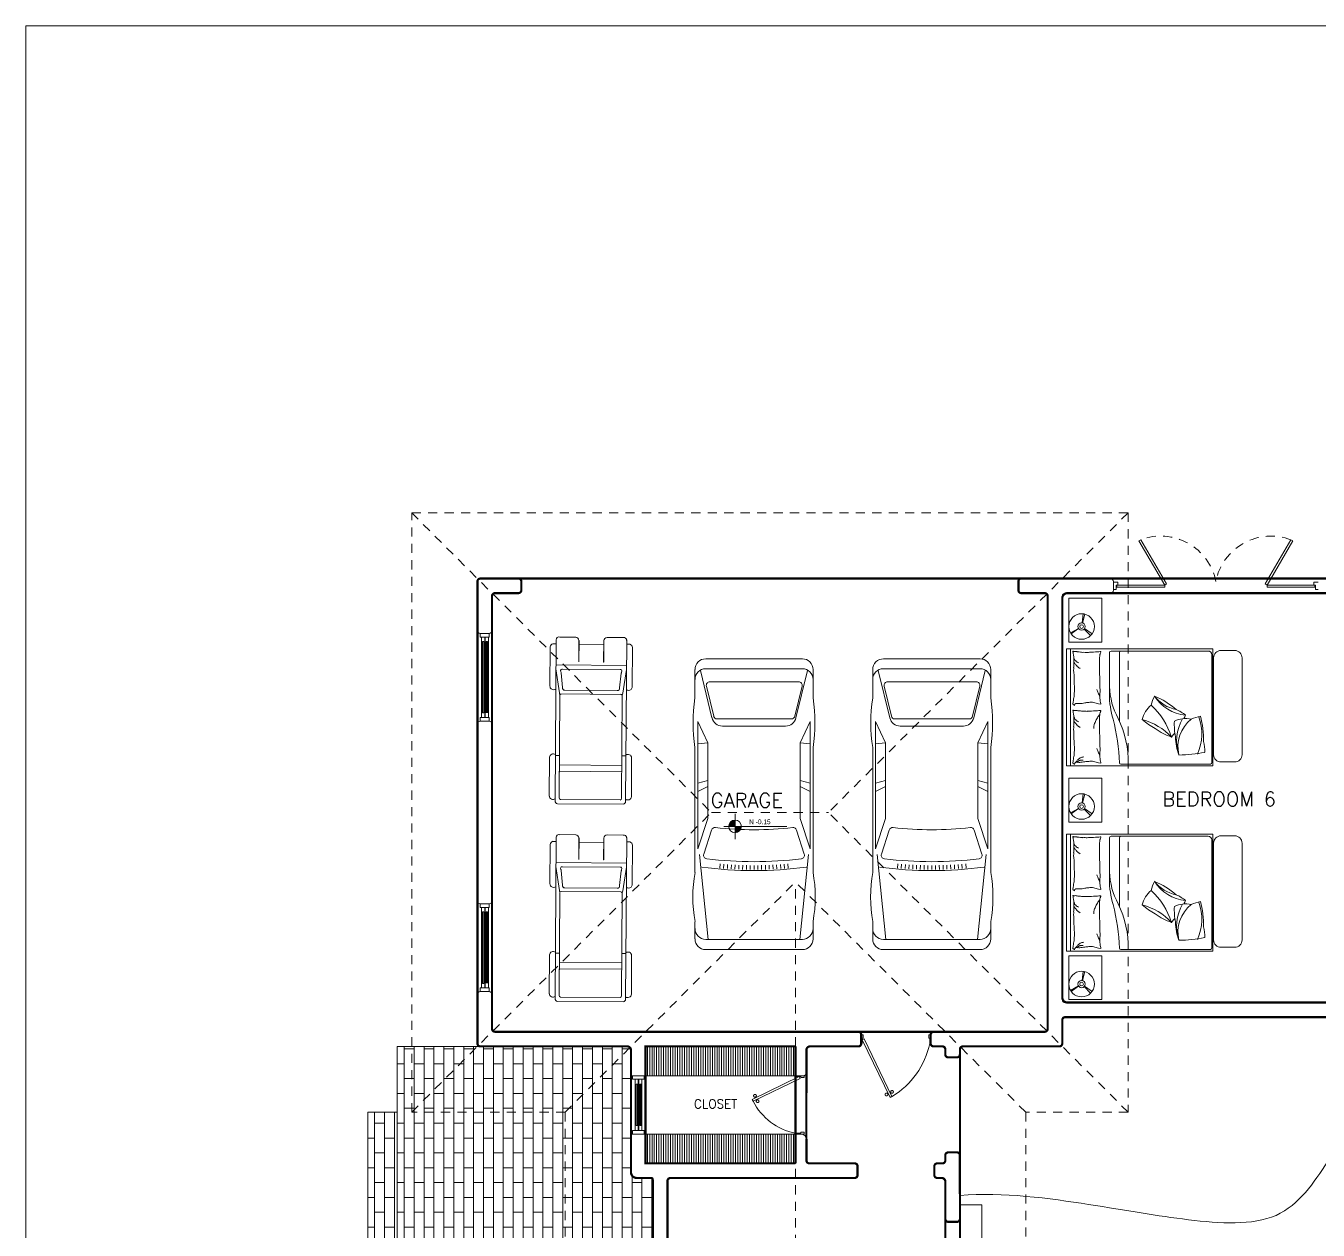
# Model space of a CAD drawing. Header units: metres. Extents: x 8 to 2416, y -346 to 476.
# Drawn here: x 113.19 to 130.87, y -230.53 to -214.06 of the extents above; entities that cross this region are included whole.
import ezdxf

# ---------------------------------------------------------------- set-up
doc = ezdxf.new("R2010")
doc.units = ezdxf.units.M
doc.linetypes.add('0', pattern=[0])
doc.linetypes.add('HIDDEN2', pattern=[0.1875, 0.125, -0.0625])
doc.layers.get('0').update_dxf_attribs({"color": 250, "linetype": '0', "lineweight": 20})
doc.layers.get('Defpoints').update_dxf_attribs({"color": 6})
for name, color, linetype, lineweight in [('02_mobiliario', 250, 'Continuous', 5), ('A-DOOR', 35, 'Continuous', 5), ('A-WALL', 250, 'Continuous', 20), ('baños', 140, 'Continuous', 0), ('closets', 253, 'Continuous', 0), ('MOBILIARIOS', 252, 'Continuous', 0), ('piscina', 131, 'Continuous', 0), ('piso', 253, 'Continuous', 0), ('textos', 7, 'Continuous', 0)]:
    doc.layers.add(name, color=color, linetype=linetype, lineweight=lineweight)
doc.layers.add('hatch piso', color=253, linetype='Continuous', lineweight=0, transparency=0.7)
doc.layers.add('REVESTIMIENTO EXTERIOR', color=7, linetype='Continuous', lineweight=5, true_color=0xffdebd)
doc.layers.add('Techos 1', color=7, linetype='HIDDEN2', lineweight=9, true_color=0x42391a)
doc.styles.add('ESC100-2mm', font='arial.ttf', dxfattribs={"height": 0.15})
doc.styles.get("Standard").update_dxf_attribs({"font": 'arial.ttf', "height": 0.1875})
pattern_1 = [(270, (38.70153, 39.36118), (0.1354836, -2e-17), []), (0, (38.70153, 39.36118), (0.1354836, 0.2032), [0.1354836, -0.1354836])]

# ---------------------------------------------------------------- blocks, each defined once
blk = doc.blocks.new('A$C95be60c7')
at = {"layer": 'A-DOOR'}
for p, q in [((0.475, 0.743), (0.45, 0.73)), ((0.762, 0.088), (0.45, 0.73)), ((0.788, 0.1), (0.475, 0.743)), ((0.47, 0.688), (0.46, 0.683)), ((0.479, 0.671), (0.468, 0.666)), ((0.496, 0.7), (0.506, 0.705)), ((0.504, 0.683), (0.514, 0.688)), ((0.762, 0.088), (0.788, 0.1))]:
    blk.add_line(p, q, dxfattribs=at)
for points in [[(0, 0.03), (0.025, 0.03), (0.025, 0.075), (0.013, 0.075), (0.013, 0.15), (0, 0.15), (0, 0.03)], [(0.8, 0.03), (0.775, 0.03), (0.775, 0.075), (0.788, 0.075), (0.788, 0.15), (0.8, 0.15), (0.8, 0.03)]]:
    blk.add_lwpolyline(points, dxfattribs=at)
blk.add_arc((0.831, -0.012), 0.834, 117.1874, 168.8099, dxfattribs=at)
for points in [[(0.506, 0.704), (0.506, 0.709), (0.511, 0.718), (0.52, 0.723), (0.53, 0.723), (0.539, 0.718), (0.544, 0.709), (0.544, 0.699), (0.539, 0.69), (0.53, 0.685), (0.52, 0.685), (0.511, 0.69), (0.506, 0.699), (0.506, 0.704)], [(0.431, 0.667), (0.431, 0.672), (0.436, 0.681), (0.444, 0.686), (0.455, 0.686), (0.463, 0.681), (0.468, 0.672), (0.468, 0.662), (0.463, 0.654), (0.455, 0.649), (0.444, 0.649), (0.436, 0.654), (0.431, 0.662), (0.431, 0.667)]]:
    blk.add_open_spline(points, degree=2, dxfattribs=at)
blk = doc.blocks.new('puerta 1.00')
at = {"layer": 'A-DOOR'}
for p, q in [((-0.15, -0.012), (-0.937, -0.395)), ((-0.138, -0.038), (-0.925, -0.42)), ((-0.138, -0.038), (-0.15, -0.012)), ((-0.937, -0.395), (-0.925, -0.42)), ((-0.895, -0.374), (-0.9, -0.364)), ((-0.878, -0.366), (-0.883, -0.356)), ((-0.882, -0.4), (-0.877, -0.41)), ((-0.865, -0.392), (-0.86, -0.402))]:
    blk.add_line(p, q, dxfattribs=at)
for points in [[(-0.08, 0), (-0.08, -0.025), (-0.125, -0.025), (-0.125, -0.012), (-0.2, -0.012), (-0.2, 0), (-0.08, 0)], [(-0.08, -0.95), (-0.08, -0.925), (-0.125, -0.925), (-0.125, -0.937), (-0.2, -0.937), (-0.2, -0.95), (-0.08, -0.95)]]:
    blk.add_lwpolyline(points, dxfattribs=at)
blk.add_arc((0.037, 0.16), 1.123, 211.1336, 257.8343, dxfattribs=at)
for points in [[(-0.898, -0.364), (-0.903, -0.364), (-0.912, -0.359), (-0.917, -0.35), (-0.917, -0.34), (-0.912, -0.332), (-0.903, -0.327), (-0.893, -0.327), (-0.884, -0.332), (-0.879, -0.34), (-0.879, -0.35), (-0.884, -0.359), (-0.893, -0.364), (-0.898, -0.364)], [(-0.862, -0.439), (-0.867, -0.439), (-0.875, -0.434), (-0.88, -0.426), (-0.88, -0.416), (-0.875, -0.407), (-0.867, -0.402), (-0.857, -0.402), (-0.848, -0.407), (-0.843, -0.416), (-0.843, -0.426), (-0.848, -0.434), (-0.857, -0.439), (-0.862, -0.439)]]:
    blk.add_open_spline(points, degree=2, dxfattribs=at)
blk = doc.blocks.new('A$Ca7b09788')
at = {"layer": 'A-DOOR'}
for p, q in [((0, 0.101), (0.06, 0.101)), ((0.035, 0.001), (0, 0.001)), ((0.035, 0.061), (0.035, 0.001)), ((0.06, 0.061), (0.035, 0.061)), ((0.06, 0.061), (0.06, 0.101)), ((2.8, 0.1), (2.74, 0.1)), ((2.74, 0.06), (2.74, 0.1)), ((2.74, 0.06), (2.765, 0.06)), ((2.765, 0.06), (2.765, 0)), ((2.765, 0), (2.8, 0))]:
    blk.add_line(p, q, dxfattribs=at)
for points in [[(0.347, 0.665), (0.7, 0.06), (0.726, 0.076), (0.373, 0.68)], [(2.453, 0.665), (2.1, 0.06), (2.074, 0.076), (2.427, 0.68)], [(0.045, 0.061), (0.7, 0.06), (0.7, 0.03), (0.045, 0.03)], [(2.752, 0.06), (2.1, 0.06), (2.1, 0.03), (2.752, 0.03)]]:
    blk.add_lwpolyline(points, close=True, dxfattribs=at)
at = {"layer": 'A-DOOR', "linetype": 'HIDDEN2'}
for centre, start, end in [((0.645, -0.04), 11.1544, 110.647), ((2.155, -0.04), 69.353, 168.8456)]:
    blk.add_arc(centre, 0.77, start, end, dxfattribs=at)
blk = doc.blocks.new('PL BASE 1N NASAS 09')
at = {"layer": 'closets', "transparency": 33554687}
h = blk.add_hatch(dxfattribs=at)
h.set_pattern_fill('LINE', color=256, scale=0.01, angle=90)
h.set_pattern_definition([(90, (-228.034673, 137.009548), (-0.03175, 2e-18), [])])
h.paths.add_polyline_path([(-120.132, -42.05), (-118.081, -42.05), (-118.081, -41.65), (-120.132, -41.65)])
h = blk.add_hatch(dxfattribs=at)
h.set_pattern_fill('LINE', color=256, scale=0.01, angle=90)
h.set_pattern_definition([(90, (-228.034673, 138.20951), (-0.03175, 2e-18), [])])
h.paths.add_polyline_path([(-120.131, -43.25), (-118.082, -43.25), (-118.082, -42.85), (-120.131, -42.85)])
at = {"layer": 'textos', "transparency": 33554534}
h = blk.add_hatch(color=256, dxfattribs=at)
h.dxf.hatch_style = 1
h.paths.add_polyline_path([(-118.908, -38.554, 0.414214), (-118.994, -38.641), (-118.908, -38.641)])
h.paths.add_polyline_path([(-118.821, -38.641), (-118.908, -38.641), (-118.908, -38.727, 0.414214)])
at = {"layer": 'A-DOOR'}
for p, q in [((-122.394, -36), (-122.394, -36.05)), ((-122.27, -36.05), (-122.394, -36.05)), ((-122.375, -37.15), (-122.375, -36.05)), ((-122.332, -36.05), (-122.332, -37.15)), ((-122.325, -37.15), (-122.325, -36.05)), ((-122.282, -36.05), (-122.282, -37.15)), ((-122.27, -36), (-122.27, -36.05)), ((-122.362, -37.088), (-122.362, -36.111)), ((-122.345, -36.111), (-122.362, -36.111)), ((-122.345, -37.088), (-122.345, -36.111)), ((-122.312, -37.08), (-122.312, -36.111)), ((-122.294, -36.111), (-122.312, -36.111)), ((-122.294, -37.08), (-122.294, -36.111)), ((-122.345, -37.088), (-122.362, -37.088)), ((-122.27, -37.15), (-122.394, -37.15)), ((-122.394, -37.2), (-122.394, -37.15)), ((-122.27, -37.2), (-122.27, -37.15)), ((-122.394, -39.7), (-122.394, -39.75)), ((-122.27, -39.75), (-122.394, -39.75)), ((-122.375, -40.85), (-122.375, -39.75)), ((-122.332, -39.75), (-122.332, -40.85)), ((-122.325, -40.85), (-122.325, -39.75)), ((-122.282, -39.75), (-122.282, -40.85)), ((-122.27, -39.7), (-122.27, -39.75)), ((-122.362, -40.788), (-122.362, -39.811)), ((-122.345, -39.811), (-122.362, -39.811)), ((-122.345, -40.788), (-122.345, -39.811)), ((-122.312, -40.78), (-122.312, -39.811)), ((-122.294, -39.811), (-122.312, -39.811)), ((-122.294, -40.78), (-122.294, -39.811)), ((-122.345, -40.788), (-122.362, -40.788)), ((-122.27, -40.85), (-122.394, -40.85)), ((-122.394, -40.9), (-122.394, -40.85)), ((-122.27, -40.9), (-122.27, -40.85)), ((-120.331, -42.85), (-120.331, -42.05)), ((-120.311, -42.05), (-120.311, -42.1)), ((-120.151, -42.05), (-120.151, -42.1)), ((-120.131, -42.85), (-120.131, -42.05)), ((-120.151, -42.1), (-120.311, -42.1)), ((-120.275, -42.1), (-120.275, -42.8)), ((-120.262, -42.167), (-120.262, -42.733)), ((-120.244, -42.167), (-120.262, -42.167)), ((-120.244, -42.167), (-120.244, -42.733)), ((-120.232, -42.8), (-120.232, -42.1)), ((-120.224, -42.1), (-120.224, -42.8)), ((-120.211, -42.167), (-120.211, -42.733)), ((-120.194, -42.167), (-120.211, -42.167)), ((-120.194, -42.167), (-120.194, -42.733)), ((-120.181, -42.8), (-120.181, -42.1)), ((-120.244, -42.733), (-120.262, -42.733)), ((-120.194, -42.733), (-120.211, -42.733)), ((-120.151, -42.8), (-120.311, -42.8)), ((-120.311, -42.85), (-120.311, -42.8)), ((-120.151, -42.85), (-120.151, -42.8))]:
    blk.add_line(p, q, dxfattribs=at)
for points in [[(-122.345, -36.12), (-122.332, -36.12), (-122.332, -36.05), (-122.375, -36.05), (-122.375, -36.12), (-122.362, -36.12)], [(-122.294, -36.12), (-122.282, -36.12), (-122.282, -36.05), (-122.325, -36.05), (-122.325, -36.12), (-122.312, -36.12)], [(-122.345, -37.08), (-122.332, -37.08), (-122.332, -37.15), (-122.375, -37.15), (-122.375, -37.08), (-122.362, -37.08)], [(-122.294, -37.08), (-122.282, -37.08), (-122.282, -37.15), (-122.325, -37.15), (-122.325, -37.08), (-122.312, -37.08)], [(-122.345, -39.82), (-122.332, -39.82), (-122.332, -39.75), (-122.375, -39.75), (-122.375, -39.82), (-122.362, -39.82)], [(-122.294, -39.82), (-122.282, -39.82), (-122.282, -39.75), (-122.325, -39.75), (-122.325, -39.82), (-122.312, -39.82)], [(-122.345, -40.78), (-122.332, -40.78), (-122.332, -40.85), (-122.375, -40.85), (-122.375, -40.78), (-122.362, -40.78)], [(-122.294, -40.78), (-122.282, -40.78), (-122.282, -40.85), (-122.325, -40.85), (-122.325, -40.78), (-122.312, -40.78)], [(-120.244, -42.175), (-120.232, -42.175), (-120.232, -42.1), (-120.275, -42.1), (-120.275, -42.175), (-120.262, -42.175)], [(-120.194, -42.175), (-120.181, -42.175), (-120.181, -42.1), (-120.224, -42.1), (-120.224, -42.175), (-120.211, -42.175)], [(-120.244, -42.724), (-120.232, -42.724), (-120.232, -42.8), (-120.275, -42.8), (-120.275, -42.724), (-120.262, -42.724)], [(-120.194, -42.724), (-120.181, -42.724), (-120.181, -42.8), (-120.224, -42.8), (-120.224, -42.724), (-120.211, -42.724)]]:
    blk.add_lwpolyline(points, dxfattribs=at)
at = {"layer": 'A-WALL'}
for p, q in [((-115.031, -35.29), (-115.031, -35.41)), ((-114.991, -35.25), (-113.771, -35.25)), ((-113.731, -35.29), (-113.731, -35.41)), ((-114.671, -35.45), (-114.991, -35.45)), ((-114.631, -35.49), (-114.631, -41.41)), ((-114.431, -35.49), (-114.431, -41.01)), ((-113.771, -35.45), (-114.391, -35.45)), ((-122.431, -37.24), (-122.431, -35.96)), ((-122.271, -36), (-122.391, -36)), ((-122.231, -37.233), (-122.231, -35.96)), ((-122.431, -39.66), (-122.431, -37.24)), ((-122.271, -37.2), (-122.391, -37.2)), ((-122.231, -39.66), (-122.231, -37.233)), ((-122.431, -40.941), (-122.431, -39.66)), ((-122.271, -39.7), (-122.391, -39.7)), ((-122.231, -40.941), (-122.231, -39.66)), ((-122.431, -40.94), (-122.431, -41.61)), ((-122.271, -40.9), (-122.391, -40.9)), ((-122.231, -41.41), (-122.231, -40.94)), ((-112.399, -41.05), (-114.391, -41.05)), ((-110.271, -41.05), (-112.399, -41.05)), ((-107.721, -41.25), (-112.401, -41.25)), ((-117.221, -41.45), (-122.191, -41.45)), ((-114.671, -41.45), (-116.191, -41.45)), ((-120.381, -41.65), (-122.391, -41.65)), ((-120.331, -41.7), (-120.331, -42.05)), ((-120.131, -41.65), (-120.131, -42.05)), ((-118.081, -42.047), (-118.081, -41.65)), ((-120.131, -42.05), (-120.331, -42.05)), ((-120.331, -42.85), (-120.331, -43.37)), ((-120.131, -42.85), (-120.331, -42.85)), ((-120.131, -42.85), (-120.131, -43.25)), ((-118.001, -42.85), (-118.081, -42.85)), ((-118.081, -42.852), (-118.081, -43.25)), ((-117.931, -43.21), (-117.931, -42.92)), ((-115.991, -43.1), (-115.871, -43.1)), ((-120.131, -43.25), (-118.081, -43.25)), ((-117.891, -43.25), (-117.271, -43.25)), ((-117.231, -43.29), (-117.231, -43.41)), ((-116.181, -43.41), (-116.181, -43.29)), ((-116.141, -43.25), (-116.071, -43.25)), ((-116.031, -43.21), (-116.031, -43.14)), ((-115.831, -43.25), (-115.831, -43.14)), ((-115.831, -43.25), (-115.831, -44.01)), ((-120.251, -43.45), (-120.056, -43.45)), ((-120.031, -43.474), (-120.031, -44.225)), ((-119.791, -43.45), (-117.271, -43.45)), ((-116.141, -43.45), (-116.081, -43.45)), ((-119.831, -43.49), (-119.831, -44.225)), ((-116.031, -43.5), (-116.031, -44.01)), ((-115.991, -44.05), (-115.871, -44.05))]:
    blk.add_line(p, q, dxfattribs=at)
at = {"layer": 'A-WALL', "transparency": 33554684}
blk.add_line((-120.156, -43.45), (-120.251, -43.45), dxfattribs=at)
at = {"layer": 'A-WALL'}
for points in [[(-122.231, -35.96), (-122.231, -35.49, -0.414214), (-122.191, -35.45), (-121.871, -35.45, 0.414214), (-121.831, -35.41), (-121.831, -35.29, 0.414214), (-121.871, -35.25), (-122.391, -35.25, 0.414214), (-122.431, -35.29)], [(-112.401, -41.25), (-114.391, -41.25, 0.414214), (-114.431, -41.29), (-114.431, -41.61, -0.414214), (-114.471, -41.65), (-115.791, -41.65, 0.414214), (-115.831, -41.69), (-115.831, -41.76, -0.414214), (-115.871, -41.8), (-115.991, -41.8, -0.414214), (-116.031, -41.76), (-116.031, -41.69, 0.414214), (-116.071, -41.65), (-116.191, -41.65, -0.414214), (-116.231, -41.61), (-116.231, -41.49)], [(-117.181, -41.49), (-117.181, -41.61, -0.414214), (-117.221, -41.65), (-117.881, -41.65, 0.414214), (-117.931, -41.7), (-117.931, -42.01, -0.414214), (-117.971, -42.05), (-118.081, -42.05)]]:
    blk.add_lwpolyline(points, format="xyb", dxfattribs=at)
for points in [[(-122.431, -35.29), (-122.431, -35.96)], [(-118.081, -41.65), (-120.131, -41.65)]]:
    blk.add_lwpolyline(points, dxfattribs=at)
for centre, radius, start, end in [((-114.991, -35.29), 0.04, 90, 180), ((-113.771, -35.29), 0.04, 0, 90), ((-114.991, -35.41), 0.04, 180, 270), ((-114.671, -35.49), 0.04, 0, 90), ((-114.391, -35.49), 0.04, 90, 180), ((-113.771, -35.41), 0.04, 270, 0), ((-122.391, -35.96), 0.04, 180, 270), ((-122.271, -35.96), 0.04, 270, 360), ((-122.391, -37.24), 0.04, 90, 180), ((-122.271, -37.24), 0.04, 0, 90), ((-122.391, -39.66), 0.04, 180, 270), ((-122.271, -39.66), 0.04, 270, 360), ((-122.391, -40.94), 0.04, 90, 180), ((-122.271, -40.94), 0.04, 0, 90), ((-114.391, -41.01), 0.04, 180, 270), ((-122.191, -41.41), 0.04, 180, 270), ((-117.221, -41.49), 0.04, 0, 90), ((-116.191, -41.49), 0.04, 90, 180), ((-114.671, -41.41), 0.04, 270, 0), ((-122.391, -41.61), 0.04, 180, 270), ((-120.381, -41.7), 0.05, 0, 90), ((-118.001, -42.92), 0.07, 0, 90), ((-115.991, -43.14), 0.04, 90, 180), ((-115.871, -43.14), 0.04, 0, 90), ((-117.891, -43.21), 0.04, 180, 270), ((-117.271, -43.29), 0.04, 0, 90), ((-116.141, -43.29), 0.04, 90, 180), ((-116.071, -43.21), 0.04, 270, 0), ((-120.251, -43.37), 0.08, 180, 270), ((-119.791, -43.49), 0.04, 90, 180), ((-117.271, -43.41), 0.04, 270, 0), ((-116.141, -43.41), 0.04, 180, 270), ((-116.081, -43.5), 0.05, 0, 90), ((-115.991, -44.01), 0.04, 180, 270), ((-115.871, -44.01), 0.04, 270, 0)]:
    blk.add_arc(centre, radius, start, end, dxfattribs=at)
at = {"layer": 'A-WALL', "transparency": 33554684}
blk.add_arc((-120.056, -43.475), 0.025, 0, 90, dxfattribs=at)
at = {"layer": 'closets', "transparency": 33554687}
for p, q in [((-118.081, -42.05), (-120.131, -42.05)), ((-118.082, -42.85), (-120.131, -42.85))]:
    blk.add_line(p, q, dxfattribs=at)
at = {"layer": 'piscina', "const_width": 0.01}
for points in [[(-122.303, -36.111), (-122.303, -37.088)], [(-122.303, -39.811), (-122.303, -40.788)], [(-120.203, -42.167), (-120.203, -42.733)]]:
    blk.add_lwpolyline(points, dxfattribs=at)
at = {"layer": 'piso'}
for p, q in [((-121.871, -35.25), (-114.991, -35.25)), ((-110.891, -35.25), (-113.771, -35.25)), ((-117.221, -41.45), (-116.191, -41.45)), ((-122.391, -41.65), (-123.531, -41.65)), ((-123.531, -41.65), (-123.531, -48.845)), ((-115.831, -41.73), (-115.831, -43.14)), ((-117.931, -42.92), (-117.931, -42.01)), ((-123.931, -42.55), (-123.931, -47.944)), ((-123.931, -42.55), (-123.531, -42.55)), ((-115.531, -43.819), (-115.831, -43.819)), ((-115.531, -46.521), (-115.531, -43.819)), ((-115.831, -44.01), (-115.831, -46.32))]:
    blk.add_line(p, q, dxfattribs=at)
at = {"layer": 'Techos 1'}
for p, q in [((-123.331, -42.55), (-123.331, -34.35)), ((-123.331, -34.35), (-113.531, -34.35)), ((-123.331, -34.35), (-119.231, -38.45)), ((-113.531, -34.35), (-117.631, -38.45)), ((-113.531, -34.35), (-113.531, -42.55)), ((-123.331, -42.55), (-119.231, -38.45)), ((-119.231, -38.45), (-117.631, -38.45)), ((-113.531, -42.55), (-117.631, -38.45)), ((-121.231, -42.55), (-118.081, -39.4)), ((-118.081, -51.1), (-118.081, -39.4)), ((-114.931, -42.55), (-118.081, -39.4)), ((-121.231, -42.55), (-123.331, -42.55)), ((-121.231, -42.55), (-121.231, -47.95)), ((-113.531, -42.55), (-114.931, -42.55)), ((-114.931, -42.55), (-114.931, -47.95))]:
    blk.add_line(p, q, dxfattribs=at)
at = {"layer": 'textos'}
for p, q in [((-118.908, -38.467), (-118.908, -38.815)), ((-119.062, -38.641), (-118.201, -38.641))]:
    blk.add_line(p, q, dxfattribs=at)
blk.add_circle((-118.908, -38.641), 0.0865, dxfattribs=at)
at = {"color": 1}
blk.add_blockref('A$Ca7b09788', (-113.731, -35.399), dxfattribs=at)
at = {"layer": 'A-DOOR', "rotation": 90.00000000000001}
for name, p in [('puerta 1.00', (-117.181, -41.41)), ('A$C95be60c7', (-117.931, -42.85))]:
    blk.add_blockref(name, p, dxfattribs=at)
at = {"layer": 'textos', "width": 3.40488}
for s, insert, char_height, attachment_point in [('{\\Fromans|c0; BEDROOM 6}', (-113.197, -38.364), 0.195, 7), ('{\\Fromans|c0; GARAGE}', (-119.373, -38.381), 0.195, 7), ('\\pxqc;{\\Fromans|c0;\\H0.8x;CLOSET\\H1.25x; }', (-117.471, -42.497), 0.15, 9)]:
    blk.add_mtext(s, dxfattribs=dict(at, insert=insert, char_height=char_height, attachment_point=attachment_point))
at = {"layer": 'textos', "insert": (-118.715, -38.545), "char_height": 0.065, "attachment_point": 1, "style": 'ESC100-2mm'}
blk.add_mtext_dynamic_manual_height_columns('{\\Ftxt|c0;N -0.15}', width=2.21694, gutter_width=0.5, heights=[0], dxfattribs=at)
blk = doc.blocks.new('carro1')
at = {"layer": 'MOBILIARIOS'}
for p, q in [((-0.855, 1.431), (-0.855, 0.109)), ((-0.855, 1.431), (-0.855, 0.109)), ((-0.72, 1.431), (-0.72, 0.109)), ((-0.72, 1.431), (-0.72, 0.109)), ((-0.32, 1.577), (-0.709, 1.577)), ((-0.32, 1.577), (-0.709, 1.577)), ((-0.047, 1.344), (-0.695, 1.502)), ((-0.047, 1.344), (-0.695, 1.502)), ((-0.07, 1.329), (-0.48, 1.429)), ((-0.07, 1.329), (-0.48, 1.429)), ((0, 1.539), (0.294, 1.4)), ((1.742, 1.539), (0, 1.539)), ((1.742, 1.539), (0, 1.539)), ((0, 1.539), (0.294, 1.4)), ((0.309, 1.539), (0.294, 1.4)), ((0.309, 1.539), (0.294, 1.4)), ((2.066, 1.577), (0.359, 1.577)), ((2.066, 1.577), (0.359, 1.577)), ((0.845, 1.539), (0.81, 1.4)), ((0.845, 1.539), (0.81, 1.4)), ((0.959, 1.539), (0.893, 1.4)), ((0.959, 1.539), (0.893, 1.4)), ((1.33, 1.4), (1.742, 1.539)), ((1.33, 1.4), (1.742, 1.539)), ((1.487, 1.35), (1.817, 1.457)), ((1.487, 1.35), (1.817, 1.457)), ((1.822, 1.516), (2.983, 1.397)), ((1.822, 1.516), (2.983, 1.397)), ((2.976, 1.577), (2.741, 1.577)), ((2.976, 1.577), (2.741, 1.577)), ((2.983, 1.431), (2.983, 0.109)), ((2.983, 1.431), (2.983, 0.109)), ((3.123, 1.431), (3.123, 0.109)), ((3.123, 1.431), (3.123, 0.109)), ((-0.541, 0.165), (-0.541, 1.382)), ((-0.541, 0.165), (-0.541, 1.382)), ((-0.033, 0.265), (-0.033, 1.282)), ((-0.033, 0.265), (-0.033, 1.282)), ((0.294, 1.4), (1.33, 1.4)), ((0.294, 1.4), (1.33, 1.4)), ((2.007, 1.239), (1.95, 1.234)), ((2.007, 1.239), (1.95, 1.234)), ((0.065, 1.202), (0.065, 0.337)), ((0.065, 1.202), (0.065, 0.337)), ((2.011, 1.187), (1.954, 1.182)), ((2.011, 1.187), (1.954, 1.182)), ((2.015, 1.135), (1.958, 1.131)), ((2.015, 1.135), (1.958, 1.131)), ((2.018, 1.083), (1.961, 1.079)), ((2.018, 1.083), (1.961, 1.079)), ((2.021, 1.03), (1.964, 1.028)), ((2.021, 1.03), (1.964, 1.028)), ((2.023, 0.978), (1.966, 0.976)), ((2.023, 0.978), (1.966, 0.976)), ((2.025, 0.926), (1.968, 0.925)), ((2.025, 0.926), (1.968, 0.925)), ((2.026, 0.874), (1.969, 0.873)), ((2.026, 0.874), (1.969, 0.873)), ((2.027, 0.822), (1.97, 0.821)), ((2.027, 0.822), (1.97, 0.821)), ((2.027, 0.77), (1.97, 0.77)), ((2.027, 0.77), (1.97, 0.77)), ((2.027, 0.718), (1.97, 0.718)), ((2.027, 0.718), (1.97, 0.718)), ((2.023, 0.561), (1.966, 0.563)), ((2.023, 0.561), (1.966, 0.563)), ((2.025, 0.613), (1.968, 0.615)), ((2.025, 0.613), (1.968, 0.615)), ((2.026, 0.665), (1.969, 0.667)), ((2.026, 0.665), (1.969, 0.667)), ((2.011, 0.353), (1.954, 0.357)), ((2.011, 0.353), (1.954, 0.357)), ((2.015, 0.405), (1.958, 0.409)), ((2.015, 0.405), (1.958, 0.409)), ((2.018, 0.457), (1.961, 0.46)), ((2.018, 0.457), (1.961, 0.46)), ((2.021, 0.509), (1.964, 0.512)), ((2.021, 0.509), (1.964, 0.512)), ((-0.047, 0.195), (-0.695, 0.038)), ((-0.047, 0.195), (-0.695, 0.038)), ((-0.07, 0.218), (-0.48, 0.118)), ((-0.07, 0.218), (-0.48, 0.118)), ((1.487, 0.189), (1.817, 0.082)), ((1.487, 0.189), (1.817, 0.082)), ((2.007, 0.301), (1.95, 0.306)), ((2.007, 0.301), (1.95, 0.306)), ((0, 0), (0.294, 0.139)), ((0, 0), (0.294, 0.139)), ((1.742, 0), (0, 0)), ((1.742, 0), (0, 0)), ((0.309, 0), (0.294, 0.139)), ((0.294, 0.139), (1.33, 0.139)), ((0.309, 0), (0.294, 0.139)), ((0.294, 0.139), (1.33, 0.139)), ((0.845, 0), (0.81, 0.139)), ((0.845, 0), (0.81, 0.139)), ((0.959, 0), (0.893, 0.139)), ((0.959, 0), (0.893, 0.139)), ((1.33, 0.139), (1.742, 0)), ((1.33, 0.139), (1.742, 0)), ((1.822, 0.024), (2.983, 0.143)), ((1.822, 0.024), (2.983, 0.143)), ((-0.32, -0.038), (-0.709, -0.038)), ((-0.32, -0.038), (-0.709, -0.038)), ((2.066, -0.038), (0.359, -0.038)), ((2.066, -0.038), (0.359, -0.038)), ((2.976, -0.038), (2.741, -0.038)), ((2.976, -0.038), (2.741, -0.038))]:
    blk.add_line(p, q, dxfattribs=at)
for centre, radius, start, end in [((0.02, -0.727), 2.329, 81.6216, 98.3784), ((0.02, -0.727), 2.329, 81.6216, 98.3784), ((2.403, -0.29), 1.897, 79.7616, 100.2384), ((2.403, -0.29), 1.897, 79.7616, 100.2384), ((-0.709, 1.431), 0.146, 89.9174, 180.0824), ((-0.709, 1.431), 0.146, 89.9174, 180.0824), ((-0.574, 1.431), 0.146, 90.0172, 179.9829), ((-0.574, 1.431), 0.146, 90.0172, 179.9829), ((-0.492, 1.381), 0.0488, 76.3661, 179.9108), ((-0.492, 1.381), 0.0488, 76.3661, 179.9108), ((1.832, 1.411), 0.0487, 6.8356, 108.1699), ((1.832, 1.411), 0.0487, 6.8356, 108.1699), ((-3.411, 0.77), 5.331, 353.0262, 6.9738), ((-3.411, 0.77), 5.331, 353.0262, 6.9738), ((-3.35, 0.77), 5.392, 352.3671, 7.6329), ((-3.35, 0.77), 5.392, 352.3671, 7.6329), ((2.836, 1.431), 0.146, 0.0171, 89.9829), ((2.836, 1.431), 0.146, 0.0171, 89.9829), ((2.976, 1.431), 0.146, 0.0171, 89.9829), ((2.976, 1.431), 0.146, 0.0171, 89.9829), ((-0.082, 1.282), 0.0488, 359.911, 76.2607), ((-0.082, 1.282), 0.0488, 359.911, 76.2607), ((-0.082, 1.202), 0.146, 0.0444, 76.3177), ((-0.082, 1.202), 0.146, 0.0444, 76.3177), ((1.502, 1.304), 0.049, 108.1055, 185.9744), ((1.502, 1.304), 0.049, 108.1055, 185.9744), ((-3.379, 0.77), 4.862, 353.7528, 6.2472), ((-3.379, 0.77), 4.862, 353.7528, 6.2472), ((-0.082, 0.265), 0.0488, 283.7393, 0.0891), ((-0.082, 0.265), 0.0488, 283.7393, 0.0891), ((-0.082, 0.338), 0.146, 283.6822, 359.9556), ((-0.082, 0.338), 0.146, 283.6822, 359.9556), ((1.502, 0.236), 0.049, 174.0256, 251.8945), ((1.502, 0.236), 0.049, 174.0256, 251.8945), ((-0.709, 0.109), 0.146, 179.9176, 270.0825), ((-0.709, 0.109), 0.146, 179.9176, 270.0825), ((-0.574, 0.109), 0.146, 180.0171, 269.9828), ((-0.574, 0.109), 0.146, 180.0171, 269.9828), ((-0.492, 0.166), 0.0488, 180.0891, 283.6339), ((-0.492, 0.166), 0.0488, 180.0891, 283.6339), ((1.832, 0.128), 0.0487, 251.8301, 353.1644), ((1.832, 0.128), 0.0487, 251.8301, 353.1644), ((2.836, 0.109), 0.146, 270.0171, 359.9829), ((2.836, 0.109), 0.146, 270.0171, 359.9829), ((2.976, 0.109), 0.146, 270.0171, 359.9829), ((2.976, 0.109), 0.146, 270.0171, 359.9829), ((0.02, 2.266), 2.329, 261.6216, 278.3784), ((0.02, 2.266), 2.329, 261.6216, 278.3784), ((2.403, 1.83), 1.897, 259.7616, 280.2384), ((2.403, 1.83), 1.897, 259.7616, 280.2384)]:
    blk.add_arc(centre, radius, start, end, dxfattribs=at)
blk = doc.blocks.new('carritogolf')
at = {"layer": 'MOBILIARIOS', "linetype": 'Continuous'}
for p, q in [((-0.046, -0.434), (-0.061, 1.777)), ((0.871, 1.822), (-0.03, 1.816)), ((0.918, -0.427), (0.902, 1.784)), ((-0.136, 1.177), (-0.14, 1.71)), ((0.003, 0.33), (-0.007, 1.737)), ((-0.004, 1.37), (-0.007, 1.737)), ((0.829, 1.763), (0.013, 1.758)), ((0.858, 0.336), (0.848, 1.743)), ((0.986, 1.185), (0.982, 1.718)), ((0.851, 1.376), (-0.004, 1.37)), ((0.851, 1.289), (-0.003, 1.283)), ((-0.057, 1.155), (-0.003, 1.155)), ((0.907, 1.161), (0.852, 1.161)), ((-0.127, -0.33), (-0.131, 0.206)), ((-0.049, -0.029), (-0.002, 0.297)), ((0.839, 0.318), (0.001, 0.312)), ((0.024, 0.023), (0.042, 0.223)), ((0.792, 0.267), (0.07, 0.262)), ((0.842, 0.029), (0.821, 0.228)), ((0.915, -0.022), (0.864, 0.303)), ((0.998, -0.322), (0.994, 0.214)), ((0.915, -0.077), (-0.048, -0.084)), ((0.827, -0.023), (0.039, -0.028)), ((-0.092, -0.374), (-0.046, -0.374)), ((0.003, -0.466), (0.222, -0.465)), ((0.604, -0.36), (0.265, -0.363)), ((0.87, -0.46), (0.65, -0.462)), ((0.963, -0.367), (0.917, -0.367))]:
    blk.add_line(p, q, dxfattribs=at)
for points in [[(0.263, -0.126), (0.265, -0.126), (0.267, -0.421), (0.265, -0.421)], [(0.604, -0.123), (0.602, -0.123), (0.604, -0.418), (0.607, -0.418)]]:
    blk.add_lwpolyline(points, close=True, dxfattribs=at)
for centre, radius, start, end in [((-0.018, 1.774), 0.043, 106.0127, 176.0096), ((0.86, 1.78), 0.043, 4.7876, 74.7846), ((-0.09, 1.706), 0.0499, 54.1309, 175.531), ((0.017, 1.735), 0.0235, 99.8611, 186.9371), ((0.825, 1.74), 0.0235, 353.8601, 80.9361), ((0.932, 1.713), 0.0499, 5.2663, 126.6663), ((-0.087, 1.182), 0.0499, 185.2663, 306.6663), ((0.936, 1.189), 0.0499, 234.1309, 355.531), ((0.017, 0.301), 0.0192, 114.7535, 190.8884), ((0.023, 0.332), 0.0196, 175.362, 272.1148), ((0.072, 0.231), 0.0313, 86.5993, 194.6322), ((0.79, 0.236), 0.0313, 346.165, 94.1979), ((0.839, 0.337), 0.0196, 268.6824, 5.4352), ((0.845, 0.306), 0.0192, 349.9088, 66.0437), ((-0.076, -0.326), 0.0513, 185.1681, 251.744), ((0.947, -0.319), 0.0513, 289.0533, 355.6292), ((-0.009, -0.43), 0.0375, 175.2556, 287.6939), ((0.217, -0.417), 0.0479, 276.1421, 355.6637), ((0.654, -0.414), 0.0479, 185.1335, 264.6552), ((0.88, -0.424), 0.0375, 253.1033, 5.5416)]:
    blk.add_arc(centre, radius, start, end, dxfattribs=at)
for points in [[(-0.131, 0.206), (-0.129, 0.22), (-0.125, 0.242), (-0.091, 0.255), (-0.079, 0.26), (-0.053, 0.248), (-0.051, 0.247)], [(0.994, 0.214), (0.991, 0.228), (0.987, 0.25), (0.954, 0.262), (0.941, 0.268), (0.915, 0.255), (0.913, 0.253)]]:
    blk.add_open_spline(points, degree=3, knots=[0, 0, 0, 0, 0.0431757, 0.0672409, 0.1048601, 0.1145034, 0.1145034, 0.1145034, 0.1145034], dxfattribs=at)
for points in [[(0.024, 0.023), (0.017, 0.011), (0.021, -0.024), (0.039, -0.028)], [(0.842, 0.029), (0.848, 0.017), (0.845, -0.019), (0.827, -0.023)]]:
    blk.add_spline(points, degree=3, dxfattribs=at)
blk = doc.blocks.new('A$Ca0281d7f')
at = {"layer": 'MOBILIARIOS'}
for p, q in [((0.401, 1.6), (0.401, 0)), ((2.401, 1.6), (0.401, 1.6)), ((2.348, 0), (2.348, 1.6)), ((2.401, 0), (2.401, 1.6)), ((0.413, 0.046), (0.413, 1.522)), ((0.463, 1.572), (1.792, 1.572)), ((1.676, 0.611), (1.676, 1.552)), ((1.812, 0.98), (1.812, 1.552)), ((1.932, 0.843), (1.962, 0.85)), ((1.962, 0.85), (2.045, 0.871)), ((0.401, 0), (2.401, 0)), ((1.658, 0.026), (0.433, 0.026)), ((1.932, 0.037), (1.962, 0.044)), ((1.962, 0.044), (2.045, 0.065))]:
    blk.add_line(p, q, dxfattribs=at)
blk.add_lwpolyline([(0.1, 1.579), (0.288, 1.579, -0.414214), (0.388, 1.479), (0.388, 0.154, -0.414214), (0.288, 0.054), (0.1, 0.054, -0.414214), (0, 0.154), (0, 1.479, -0.414214)], format="xyb", close=True, dxfattribs=at)
for centre, radius, start, end in [((0.463, 1.522), 0.05, 90, 180), ((1.656, 1.552), 0.02, 0, 90), ((1.792, 1.552), 0.02, 0, 90), ((1.931, 1.564), 0.00132, 286.6978, 7.1204), ((1.847, 1.538), 0.0875, 7.1204, 16.2212), ((1.936, 1.583), 0.0193, 260.0016, 286.6978), ((1.866, 1.514), 0.0767, 16.2212, 27.2841), ((1.984, 1.546), 0.0453, 192.869, 207.2841), ((1.921, 1.244), 0.321, 80.0016, 86.4951), ((2.089, 1.534), 0.146, 183.574, 192.869), ((3.111, 1.507), 1.164, 180.2865, 183.574), ((7.667, 1.338), 5.719, 179.0296, 180.2865), ((1.251, -12.056), 13.636, 86.4951, 86.945), ((2.045, 0.19), 1.365, 86.945, 88.3669), ((2.158, 0.875), 0.679, 88.3669, 93.3687), ((2.299, 0.649), 0.913, 93.3687, 97.6809), ((2.297, 1.33), 0.0992, 108.4397, 126.1766), ((2.287, 1.367), 0.198, 97.6809, 102.1095), ((2.226, 1.807), 0.246, 278.1335, 282.1095), ((2.345, 1.366), 0.0992, 126.1766, 143.9136), ((2.289, 1.597), 0.0328, 248.579, 278.1335), ((2.382, 1.419), 0.0992, 143.9136, 164.0648), ((2.508, 1.323), 0.234, 152.7604, 159.1397), ((2.3, 1.55), 0.0156, 68.579, 111.9904), ((0.807, 1.46), 1.494, 358.0921, 0.5757), ((1.483, 1.55), 0.821, 354.7408, 358.0921), ((2.401, 1.484), 0.0992, 164.0648, 184.2159), ((2.257, 1.55), 0.0539, 329.3487, 354.7408), ((2.31, 1.565), 0.00428, 111.9904, 191.8931), ((2.309, 1.571), 0.00232, 250.436, 11.8931), ((2.314, 1.573), 0.00342, 201.7883, 250.436), ((2.34, 1.548), 0.0289, 149.3487, 184.3025), ((2.338, 1.572), 0.0251, 184.3025, 201.7883), ((15.928, 0.997), 13.983, 178.7205, 179.5243), ((2.307, 1.157), 0.2, 113.0028, 118.3168), ((2.26, 1.303), 0.0493, 118.3168, 129.0349), ((2.399, 1.191), 0.225, 129.0349, 136.1885), ((2.564, 1.122), 0.392, 136.1885, 141.6114), ((2.35, 1.358), 0.0768, 141.6114, 152.7604), ((-1.477, 1.251), 3.773, 356.7919, 0.0008), ((1.775, 1.345), 0.529, 349.8101, 353.9133), ((1.43, 1.337), 0.873, 0.5757, 4.8018), ((2.454, 1.282), 0.152, 169.8101, 177.4614), ((2.592, 1.333), 0.29, 177.4614, 184.8018), ((0.828, 1.119), 0.985, 331.4328, 358.1261), ((0.54, 1.138), 1.405, 355.3824, 357.2509), ((3.158, 1.015), 1.216, 175.3824, 177.3904), ((0.719, 1.259), 0.566, 275.3391, 327.6895), ((1.653, -0.116), 1.165, 113.0642, 130.3209), ((0.809, 1.252), 0.488, 280.6986, 322.6864), ((0.709, 0.707), 0.548, 13.2034, 27.0362), ((0.742, 0.967), 1.071, 342.1966, 0.7418), ((1.715, 0.938), 0.23, 342.6136, 350.5159), ((1.714, 0.979), 0.23, 357.2509, 11.5586), ((2.06, 0.886), 0.12, 162.6136, 173.5659), ((2.089, 0.951), 0.146, 173.5659, 191.5586), ((1.25, 1.192), 0.739, 340.572, 342.8018), ((1.269, 1.246), 0.739, 338.3423, 340.572), ((1.289, 1.295), 0.739, 336.5156, 338.3423), ((1.307, 1.338), 0.739, 334.6889, 336.5156), ((1.613, 0.95), 0.683, 0, 7.5469), ((2.063, 0.885), 0.242, 7.5469, 15.744), ((2.605, 0.961), 0.305, 188.4372, 195.744), ((1.213, 0.109), 0.734, 115.259, 126.9351), ((1.987, 0.051), 1.08, 133.6306, 161.4288), ((1.015, 0.557), 0.358, 12.4782, 50.4625), ((1.664, 0.888), 0.271, 350.5159, 355.9171), ((1.931, 0.843), 0.000917, 355.9171, 104.0449), ((1.931, 0.758), 0.00132, 286.6978, 7.1204), ((1.847, 0.732), 0.0875, 7.1204, 16.2212), ((1.936, 0.777), 0.0193, 260.0016, 286.6978), ((1.866, 0.708), 0.0767, 16.2212, 27.2841), ((1.984, 0.74), 0.0453, 192.869, 207.2841), ((1.921, 0.438), 0.321, 80.0016, 86.4951), ((2.089, 0.728), 0.146, 183.574, 192.869), ((2.562, 1.097), 0.729, 212.135, 215.8263), ((1.251, -12.862), 13.636, 86.4951, 86.945), ((2.048, 0.938), 0.0677, 267.3351, 284.0452), ((2.156, 1.525), 0.659, 261.9949, 267.3351), ((2.045, -0.616), 1.365, 86.945, 88.3669), ((2.158, 0.069), 0.679, 88.3669, 93.3687), ((2.193, 1.177), 0.317, 257.8016, 261.9949), ((2, -0.006), 0.882, 77.8016, 80.3156), ((2.299, -0.157), 0.913, 93.3687, 97.6809), ((2.186, 0.652), 0.204, 80.3156, 90), ((2.274, 0.364), 0.492, 90, 96.2324), ((2.287, 0.561), 0.198, 97.6809, 102.1095), ((2.226, 1.001), 0.246, 278.1335, 282.1095), ((2.258, 0.825), 0.0342, 4.4002, 63.4195), ((2.289, 0.791), 0.0328, 248.579, 278.1335), ((2.305, 0.825), 0.0131, 63.4195, 168.7276), ((2.3, 0.744), 0.0156, 68.579, 111.9904), ((1.483, 0.744), 0.821, 354.7408, 358.0921), ((2.257, 0.744), 0.0539, 329.3487, 354.7408), ((2.31, 0.759), 0.00428, 111.9904, 191.8931), ((2.309, 0.765), 0.00232, 250.436, 11.8931), ((2.472, 0.878), 0.161, 180, 188.4372), ((2.402, 0.837), 0.0904, 168.7276, 180), ((2.314, 0.767), 0.00342, 201.7883, 250.436), ((2.34, 0.742), 0.0289, 149.3487, 184.3025), ((2.338, 0.766), 0.0251, 184.3025, 201.7883), ((1.692, 0.373), 1.165, 164.6278, 181.8845), ((1.239, 0.439), 0.689, 160.2936, 203.6414), ((0.46, 0.144), 0.548, 64.767, 78.5998), ((0.769, 0.29), 0.358, 64.0418, 102.0262), ((0.4, 0.264), 0.477, 346.1849, 52.0017), ((2.713, 1.725), 2.198, 207.9248, 209.3793), ((0.286, 0.34), 0.608, 341.81, 30.1351), ((-0.062, 0.567), 0.988, 350.0607, 2.6202), ((1.594, -0.205), 0.87, 105.336, 136.4193), ((0.715, 1.379), 0.988, 298.4971, 311.0566), ((2.945, 0.044), 1.39, 154.2427, 180.7342), ((4.77, -0.088), 3.096, 166.4201, 177.6238), ((3.111, 0.701), 1.164, 180.2865, 183.574), ((7.667, 0.532), 5.719, 179.0296, 180.2865), ((2.251, 0.81), 0.313, 206.4985, 212.135), ((3.292, 1.234), 1.432, 204.3265, 206.4985), ((2.484, 0.774), 0.507, 200.6743, 204.3265), ((2.08, 0.569), 0.058, 184.0828, 200.6743), ((2.297, 0.532), 0.272, 176.4448, 184.0828), ((2.307, 0.351), 0.2, 113.0028, 118.3168), ((2.26, 0.497), 0.0493, 118.3168, 129.0349), ((2.399, 0.384), 0.225, 129.0349, 136.1885), ((2.297, 0.524), 0.0992, 108.4397, 126.1766), ((2.564, 0.316), 0.392, 136.1885, 141.6114), ((2.345, 0.56), 0.0992, 126.1766, 143.9136), ((2.35, 0.552), 0.0768, 141.6114, 152.7604), ((2.382, 0.613), 0.0992, 143.9136, 164.0648), ((2.508, 0.517), 0.234, 152.7604, 159.1397), ((0.807, 0.654), 1.494, 358.0921, 0.5757), ((1.43, 0.531), 0.873, 0.5757, 4.8018), ((2.401, 0.678), 0.0992, 164.0648, 184.2159), ((2.592, 0.527), 0.29, 177.4614, 184.8018), ((0.124, 0.42), 0.787, 339.9163, 358.2487), ((2.713, 1.725), 2.198, 215.2966, 217.2418), ((0.716, 1.142), 0.787, 288.3527, 306.6851), ((15.928, 0.191), 13.983, 178.7205, 179.5243), ((1.775, 0.439), 0.529, 349.8101, 353.9133), ((7.623, 0.343), 5.322, 178.2786, 179.5731), ((1.242, 0.167), 0.734, 166.8226, 178.4988), ((0.91, 2.347), 2.198, 259.4884, 268.8054), ((0.54, 0.332), 1.405, 355.3824, 357.2509), ((1.714, 0.173), 0.23, 357.2509, 11.5586), ((3.158, 0.209), 1.216, 175.3824, 177.3904), ((1.269, 0.44), 0.739, 338.3423, 340.572), ((1.289, 0.489), 0.739, 336.5156, 338.3423), ((1.307, 0.532), 0.739, 334.6889, 336.5156), ((1.247, 0.345), 1.049, 353.9133, 0), ((1.613, 0.144), 0.683, 0, 7.5469), ((0.433, 0.046), 0.02, 180, 270), ((1.658, 0.046), 0.02, 270, 345.3738), ((1.664, 0.082), 0.271, 350.5159, 355.9171), ((1.931, 0.037), 0.000917, 355.9171, 104.0449), ((1.715, 0.132), 0.23, 342.6136, 350.5159), ((2.06, 0.08), 0.12, 162.6136, 173.5659), ((2.089, 0.145), 0.146, 173.5659, 191.5586), ((1.25, 0.386), 0.739, 340.572, 342.8018), ((2.048, 0.132), 0.0677, 267.3351, 284.0452), ((2.156, 0.719), 0.659, 261.9949, 267.3351), ((2.193, 0.371), 0.317, 257.8016, 261.9949), ((2, -0.812), 0.882, 77.8016, 80.3156), ((2.203, 0.259), 0.14, 253.485, 264.3689), ((2.172, 0.169), 0.0915, 270, 284.6851), ((2.186, -0.154), 0.204, 80.3156, 90), ((2.253, 0.244), 0.14, 242.6012, 253.485), ((2.214, 0.134), 0.0562, 251.2201, 270), ((2.313, 0.209), 0.14, 224.9024, 242.6012), ((2.29, 0.269), 0.206, 248.1851, 251.2201), ((2.274, -0.442), 0.492, 90, 96.2324), ((2.289, 0.211), 0.151, 244.6449, 248.1851), ((2.267, 0.11), 0.0526, 228.5571, 244.6449), ((2.317, 0.115), 0.0899, 216.2641, 228.5571), ((2.373, 0.148), 0.14, 207.2036, 224.9024), ((2.258, 0.019), 0.0342, 4.4002, 63.4195), ((2.305, 0.019), 0.0131, 63.4195, 168.7276), ((2.063, 0.078), 0.242, 7.5469, 15.744), ((2.605, 0.155), 0.305, 188.4372, 195.744), ((2.472, 0.072), 0.161, 180, 188.4372), ((2.402, 0.031), 0.0904, 168.7276, 180)]:
    blk.add_arc(centre, radius, start, end, dxfattribs=at)
blk = doc.blocks.new('A$C8346a57b')
at = {"layer": 'MOBILIARIOS'}
for p, q in [((0.264, 0.26), (0.234, 0.382)), ((0.27, 0.262), (0.255, 0.386)), ((0.236, 0.183), (0.134, 0.11)), ((0.317, 0.183), (0.419, 0.11)), ((0.32, 0.187), (0.428, 0.125)), ((0.241, 0.177), (0.153, 0.088))]:
    blk.add_line(p, q, dxfattribs=at)
blk.add_lwpolyline([(0, 0.598), (0.45, 0.598), (0.45, 0), (0, 0)], close=True, dxfattribs=at)
for radius in [0.175, 0.05, 0.025]:
    blk.add_circle((0.276, 0.212), radius, dxfattribs=at)
blk = doc.blocks.new('PL MUEBLES 1N NASAS 09')
at = {"layer": 'hatch piso'}
h = blk.add_hatch(dxfattribs=at)
h.set_pattern_fill('AR-BRSTD', color=256, scale=0.002, angle=-90)
h.set_pattern_definition([(270, (-8.74588, 232.01007), (0.1354836, -2e-17), []), (0, (-8.74588, 232.01007), (0.1354836, 0.2032), [0.1354836, -0.1354836])])
edge = h.paths.add_edge_path()
edge.add_line((62.33, 47.148), (63.23, 47.148))
edge.add_line((63.23, 47.148), (63.23, 48.448))
edge.add_line((63.23, 48.448), (56.533, 48.448))
edge.add_line((56.533, 48.448), (56.533, 48.273))
edge.add_line((56.533, 48.273), (56.383, 48.273))
edge.add_line((56.383, 48.273), (56.383, 48.454))
edge.add_line((56.383, 48.454), (54.588, 48.454))
edge.add_line((54.588, 48.454), (54.588, 46.948))
edge.add_line((54.588, 46.948), (55.826, 46.948))
edge.add_arc((55.875, 46.997), 0.07, 180, 224.6727, ccw=False)
edge.add_line((55.805, 46.997), (55.805, 47.107))
edge.add_arc((55.875, 47.107), 0.07, 90, 180, ccw=False)
edge.add_line((55.875, 47.177), (55.985, 47.177))
edge.add_arc((55.985, 47.107), 0.07, 0, 90, ccw=False)
edge.add_line((56.055, 47.107), (56.055, 46.997))
edge.add_arc((55.985, 46.997), 0.07, -44.6727, 0, ccw=False)
edge.add_line((56.035, 46.948), (59.026, 46.948))
edge.add_arc((59.075, 46.997), 0.07, 180, 224.6728, ccw=False)
edge.add_line((59.005, 46.997), (59.005, 47.107))
edge.add_arc((59.075, 47.107), 0.07, 90, 180, ccw=False)
edge.add_line((59.075, 47.177), (59.185, 47.177))
edge.add_arc((59.185, 47.107), 0.07, 0, 90, ccw=False)
edge.add_line((59.255, 47.107), (59.255, 46.997))
edge.add_arc((59.185, 46.997), 0.07, -90, 0, ccw=False)
edge.add_line((59.185, 46.927), (59.075, 46.927))
edge.add_arc((59.075, 46.997), 0.07, 229.9948, 270, ccw=False)
edge.add_line((59.03, 46.944), (59.03, 44.972))
edge.add_arc((59.075, 44.918), 0.07, 90, 130.0052, ccw=False)
edge.add_line((59.075, 44.988), (59.185, 44.988))
edge.add_arc((59.185, 44.918), 0.07, 0, 90, ccw=False)
edge.add_line((59.255, 44.918), (59.255, 44.808))
edge.add_arc((59.185, 44.808), 0.07, -90, 0, ccw=False)
edge.add_line((59.185, 44.738), (59.075, 44.738))
edge.add_arc((59.075, 44.808), 0.07, 229.9948, 270, ccw=False)
edge.add_line((59.03, 44.755), (59.03, 41.172))
edge.add_arc((59.075, 41.118), 0.07, 90, 130.0052, ccw=False)
edge.add_line((59.075, 41.188), (59.185, 41.188))
edge.add_arc((59.185, 41.118), 0.07, 0, 90, ccw=False)
edge.add_line((59.255, 41.118), (59.255, 41.008))
edge.add_arc((59.185, 41.008), 0.07, -90, 0, ccw=False)
edge.add_line((59.185, 40.938), (59.075, 40.938))
edge.add_arc((59.075, 41.008), 0.07, 180, 270, ccw=False)
edge.add_line((59.005, 41.008), (59.005, 41.118))
edge.add_arc((59.075, 41.118), 0.07, 149.8481, 180, ccw=False)
edge.add_line((59.015, 41.154), (56.039, 41.154))
edge.add_arc((55.985, 41.109), 0.07, 0, 40.0052, ccw=False)
edge.add_line((56.055, 41.109), (56.055, 40.999))
edge.add_arc((55.985, 40.999), 0.07, -90, 0, ccw=False)
edge.add_line((55.985, 40.929), (55.875, 40.929))
edge.add_arc((55.875, 40.999), 0.07, 180, 270, ccw=False)
edge.add_line((55.805, 40.999), (55.805, 41.109))
edge.add_arc((55.875, 41.109), 0.07, 139.9948, 180, ccw=False)
edge.add_line((55.822, 41.154), (50.436, 41.154))
edge.add_arc((50.383, 41.109), 0.07, 0, 40.0052, ccw=False)
edge.add_line((50.453, 41.109), (50.453, 40.999))
edge.add_arc((50.383, 40.999), 0.07, -90, 0, ccw=False)
edge.add_line((50.383, 40.929), (50.273, 40.929))
edge.add_arc((50.273, 40.999), 0.07, 180, 270, ccw=False)
edge.add_line((50.203, 40.999), (50.203, 41.109))
edge.add_arc((50.273, 41.109), 0.07, 139.9948, 180, ccw=False)
edge.add_line((50.219, 41.154), (46.43, 41.154))
edge.add_line((46.43, 41.154), (46.43, 40.954))
edge.add_line((46.43, 40.954), (44.33, 40.954))
edge.add_line((44.33, 40.954), (44.33, 39.354))
edge.add_line((44.33, 39.354), (47.83, 39.354))
edge.add_line((47.83, 39.354), (47.83, 38.954))
edge.add_line((47.83, 38.954), (62.33, 38.954))
edge.add_line((62.33, 38.954), (62.33, 47.148))
h = blk.add_hatch(dxfattribs=at)
h.set_pattern_fill('AR-BRSTD', color=256, scale=0.002, angle=-90)
h.set_pattern_definition(pattern_1)
edge = h.paths.add_edge_path()
edge.add_arc((42.205, 44.728), 0.0254, 5.5979, 84.4021)
edge.add_line((42.208, 44.754), (42.01, 44.754))
edge.add_arc((42.01, 44.834), 0.08, 180, 270, ccw=False)
edge.add_line((41.93, 44.834), (41.93, 46.55))
edge.add_line((41.93, 46.55), (38.73, 46.55))
edge.add_line((38.73, 46.55), (38.73, 39.361))
edge.add_line((38.73, 39.361), (41.93, 39.361))
edge.add_line((41.93, 39.361), (41.93, 41.074))
edge.add_arc((42.01, 41.074), 0.08, 91.7582, 180, ccw=False)
edge.add_line((42.008, 41.153), (42.193, 41.154))
edge.add_arc((42.19, 41.194), 0.04, 273.219, 360)
edge.add_line((42.23, 41.194), (42.23, 44.731))
h = blk.add_hatch(dxfattribs=at)
h.set_pattern_fill('AR-BRSTD', color=256, scale=0.002, angle=-90)
h.set_pattern_definition(pattern_1)
h.paths.add_polyline_path([(38.702, 45.65), (38.33, 45.65), (38.33, 40.261), (38.702, 40.261)])
at = {"layer": '02_mobiliario', "xscale": -1, "rotation": 180}
for p in [(40.954, 51.687), (40.954, 48.984)]:
    blk.add_blockref('carritogolf', p, dxfattribs=at)
at = {"layer": '02_mobiliario', "rotation": 270}
for p in [(42.844, 51), (45.275, 51)]:
    blk.add_blockref('carro1', p, dxfattribs=at)
at = {"layer": 'baños'}
blk.add_blockref('PL BASE 1N NASAS 09', (162.262, 88.203), dxfattribs=at)
at = {"layer": 'MOBILIARIOS', "xscale": -1}
for name, p in [('A$C8346a57b', (48.371, 52.085)), ('A$Ca0281d7f', (50.289, 50.39)), ('A$C8346a57b', (48.371, 49.623)), ('A$Ca0281d7f', (50.289, 47.855)), ('A$C8346a57b', (48.371, 47.194))]:
    blk.add_blockref(name, p, dxfattribs=at)

msp = doc.modelspace()

# ---------------------------------------------------------------- linework, layer by layer
msp.add_open_spline([(125.96706, -230.05346), (126.55502, -230.00615), (127.8414, -230.18413), (129.07537, -230.40941), (130.41674, -230.49764), (131.00153, -229.56148), (131.55121, -228.83392), (131.32322, -227.92606), (131.39001, -227.61564)], degree=3)
at = {"layer": 'Defpoints', "lineweight": 13}
msp.add_lwpolyline([(113.19, -214.0553), (169.48809, -214.0553), (169.48809, -254.8443), (113.19, -254.8443)], close=True, dxfattribs=at)
at = {"layer": 'REVESTIMIENTO EXTERIOR', "const_width": 0.03}
for points in [[(119.96706, -221.77564), (119.96706, -221.65564, 0.41421356), (119.92706, -221.61564), (119.40706, -221.61564, 0.41421356), (119.36706, -221.65564), (119.36706, -222.32564), (119.36706, -227.97564, 0.41421356), (119.40706, -228.01564)], [(143.74812, -221.61564), (126.80706, -221.61564, 0.41421356), (126.76706, -221.65564), (126.76706, -221.77564, 0.41421356), (126.80706, -221.81564)], [(119.92706, -221.81564), (119.60706, -221.81564, 0.41421356), (119.56706, -221.85564), (119.56706, -227.77564, 0.41421356), (119.60706, -227.81564), (127.12706, -227.81564, 0.41421356), (127.16706, -227.77564), (127.16706, -221.85564, 0.41421356), (127.12706, -221.81564), (126.80368, -221.81564)], [(119.96706, -221.77564, -0.41421356), (119.92706, -221.81564)], [(127.36706, -227.65564), (127.36706, -227.97564, -0.41421356), (127.32706, -228.01564)], [(125.96706, -230.1851), (125.96706, -230.1851), (125.96706, -230.37568, -0.41421356), (125.92706, -230.41568), (125.80706, -230.41568, -0.41421356), (125.76706, -230.37568), (125.76706, -229.86568, 0.41421356), (125.71706, -229.81568), (125.65706, -229.81568, -0.41421356), (125.61706, -229.77568), (125.61706, -229.65568, -0.41421356), (125.65706, -229.61568), (125.72706, -229.61568, 0.41421356), (125.76706, -229.57568), (125.76706, -229.50568, -0.41421356), (125.80706, -229.46568), (125.92706, -229.46568, -0.41421356), (125.96706, -229.50568), (125.96706, -228.12564, -0.41421356), (125.92706, -228.16564), (125.80706, -228.16564, -0.41421356), (125.76706, -228.12564), (125.76706, -228.05564, 0.41421356), (125.72706, -228.01564), (125.60706, -228.01564, -0.41421356), (125.56706, -227.97564), (125.56706, -227.85564, -0.41421356), (125.60706, -227.81564), (124.57706, -227.81564, -0.41421356), (124.61706, -227.85564), (124.61706, -227.97564, -0.41421356), (124.57706, -228.01564), (123.91706, -228.01564, 0.41421356), (123.86706, -228.06564), (123.86706, -228.37568, -0.02912969), (123.86679, -228.38033)], [(119.40706, -228.01564), (121.41706, -228.01564, -0.41421356), (121.46706, -228.06564)], [(127.32706, -228.01564), (126.00706, -228.01564, 0.41421356), (125.96706, -228.05564), (125.96706, -228.12564)], [(121.46706, -228.06564), (121.46706, -229.73568, 0.41421356), (121.54706, -229.81568), (121.74207, -229.81568, -0.41421356), (121.76707, -229.84068)], [(123.86683, -229.27993, -0.02057108), (123.86706, -229.28568), (123.86706, -229.57568, 0.41421356), (123.90706, -229.61568), (124.52706, -229.61568, -0.41421356), (124.56706, -229.65568), (124.56706, -229.77568, -0.41421356), (124.52706, -229.81568)], [(124.52706, -229.81568), (122.00706, -229.81568, 0.19891237), (121.97878, -229.8274, 0.19891237)]]:
    msp.add_lwpolyline(points, format="xyb", dxfattribs=at)
for points in [[(119.92706, -221.61564), (126.80706, -221.61564)], [(123.71706, -228.01564), (121.66706, -228.01564), (121.66706, -229.61568), (123.71706, -229.61568)], [(123.71706, -228.01564), (123.71706, -228.41291)], [(123.86706, -228.37568), (123.86683, -229.27993)], [(123.71706, -228.41291), (123.71706, -229.21841)], [(123.71706, -229.61568), (123.71706, -229.21841)], [(125.96693, -229.50237), (125.96706, -230.20304)], [(125.76706, -230.37568), (125.76706, -232.65568)], [(125.96706, -230.37568), (125.96706, -232.65568)]]:
    msp.add_lwpolyline(points, dxfattribs=at)
msp.add_lwpolyline([(127.36706, -221.88564, -0.41421356), (127.43706, -221.81564), (131.49297, -221.81564, -0.41421356), (131.56297, -221.88564), (131.56297, -227.34564, -0.41421356), (131.49297, -227.41564), (127.43706, -227.41564, -0.41421356), (127.36706, -227.34564)], format="xyb", close=True, dxfattribs=at)
at = {"layer": 'REVESTIMIENTO EXTERIOR', "color": 30, "true_color": 0xf8991e, "const_width": 0.03}
for points in [[(134.07707, -227.61564), (127.40706, -227.61564, 0.41421356), (127.36706, -227.65564)], [(121.76707, -229.84338), (121.76706, -233.37838, -0.18592962), (121.75673, -233.40521, -0.18592962)], [(121.97878, -229.8274, 0.19891237), (121.96706, -229.85568), (121.96706, -233.37568, 0.19891237), (121.97878, -233.40396, 0.19891237)]]:
    msp.add_lwpolyline(points, format="xyb", dxfattribs=at)
at = {"layer": 'REVESTIMIENTO EXTERIOR'}
msp.add_open_spline([(125.96706, -230.05346), (126.55502, -230.00615), (127.8414, -230.18413), (129.07537, -230.40941), (130.41674, -230.49764), (131.00153, -229.56148), (131.55121, -228.83392), (131.32322, -227.92606), (131.39001, -227.61564)], degree=3, dxfattribs=at)

# ---------------------------------------------------------------- block references
msp.add_blockref('PL MUEBLES 1N NASAS 09', (79.53659, -274.56922))

doc.saveas('drawing.dxf')
